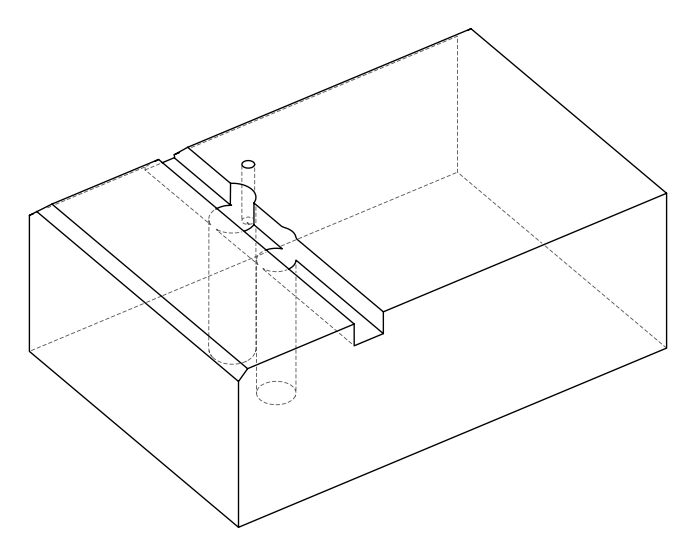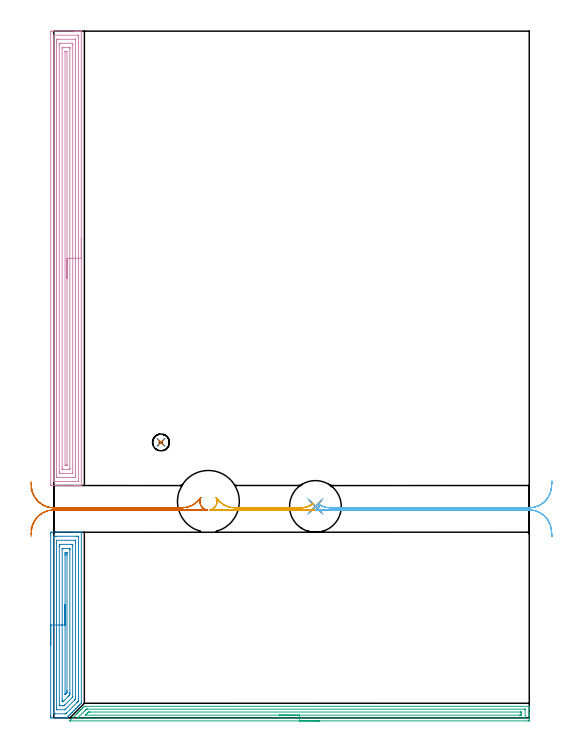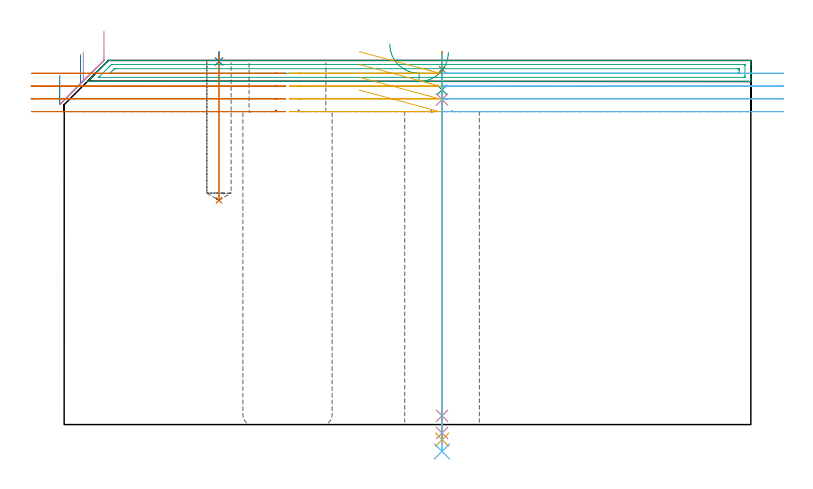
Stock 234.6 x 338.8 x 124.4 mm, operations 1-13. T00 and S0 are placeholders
(PLAN: 14 operations, 8 tool changes, 33.7 min)
(1 SPOT_DRILL | STEP1HOLE | NXT0321_9005460120000 | 0.05 min | 182 mm3)
(2 SPOT_DRILL_1 | STEP1POCKET | NXT0321_9005460120000 | 0.03 min | 0 mm3)
(3 DRILL_BLIND_HOLE_INTO_CENTER | STEP1HOLE | NXT0301_038 | 0.05 min | 245 mm3)
(4 GUN_DRILL_THROUGH_HOLE | STEP1HOLE | UGT0307_002 | 0.57 min | 3230 mm3)
(5 SPADE_DRILL_TO_ENLARGE_THROUGH_HOLE | STEP1HOLE | UGT0306_007 | 0.53 min | 22906 mm3)
(6 DRILL_TO_ENLARGE_THROUGH_HOLE | STEP1HOLE | UGT0301_386 | 0.54 min | 36922 mm3)
(7 DRILL_BLIND_HOLE_INTO_CENTER_1 | STEP1POCKET | UGT0301_200 | 0.2 min | 2483 mm3)
(8 AREA_MILL | FG_CHAMFER_SURFACE | UGT0205_001 | 4.54 min | 11266 mm3)
(9 AREA_MILL_1 | FG_CHAMFER_SURFACE_1 | UGT0205_001 | 5.55 min | 5753 mm3)
(10 AREA_MILL_2 | FG_CHAMFER_SURFACE_2 | UGT0205_001 | 10.99 min | 26388 mm3)
(11 MILL_RECTANGULAR_SLOT | SLOT_RECTANGULAR | UGT0201_105 | Follow Part, ap 5.5, ae 75% | 1.36 min | 21506 mm3)
(12 MILL_RECTANGULAR_SLOT_1 | SLOT_RECTANGULAR_1 | UGT0201_105 | Follow Part, ap 5.5, ae 75% | 2.08 min | 38231 mm3)
(13 MILL_RECTANGULAR_SLOT_2 | SLOT_RECTANGULAR_2 | UGT0201_105 | Follow Part, ap 5.5, ae 75% | 1.6 min | 26421 mm3)
(14 MILL_THROUGH_HOLE_FROM_SOLID_MATERIAL | STEP1HOLE_1 | NXT0201_007 | Circular | 5.58 min | 78333 mm3)
(TOOL NXT0321_9005460120000 | NC Spot Drill, 142deg, 12mm, Carbide, Uncoated | D12 PA142 FL30 Z2)
(TOOL NXT0301_038 | Carbide Drill 6.7mm [860.1-0670-034A1-MM 2214] | D6.7 PA140 FL53 Z2)
(TOOL UGT0307_002 | Gun Drill 6 mm | D6 PA130 FL24 Z1)
(TOOL UGT0306_007 | Spade Drill 16.5mm | D16.5 PA132 FL10 Z2)
(TOOL UGT0301_386 | Twist Drill 25.5 mm | D25.5 PA118 FL165 Z2)
(TOOL UGT0301_200 | Twist Drill 8.3 mm | D8.3 PA118 FL72 Z2)
(TOOL UGT0205_001 | Chamfer Mill 20 x 3 x 45 deg. | D20 FL50 Z2)
(TOOL UGT0201_105 | End Mill 22 mm | D22 FL25 Z2)
(TOOL NXT0201_007 | ENDMILL 25mm [R216.25-25050GCK54P 1620] | D25 R3 FL54 Z5)
(OP 1 SPOT_DRILL)
G17 G21 G94 G90
T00 M6
G54
G17 G0 G90 X129.1 Y104.3 S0 M3
G43 Z134.4 H0
G94 G81 G98 Z121.4 F250. R127.4
G80
M5
M2
(OP 2 SPOT_DRILL_1)
G17 G21 G94 G90
T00 M6
G54
G17 G0 G90 X52.9 Y135.9 S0 M3
G43 Z134.4 H0
G94 G81 G98 Z124.043 F250. R127.4
G80
M5
M2
(OP 3 DRILL_BLIND_HOLE_INTO_CENTER)
G17 G21 G94 G90
T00 M6
G54
G17 G0 G90 X129.1 Y104.3 S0 M3
G43 Z134.4 H1
G94 G81 G98 Z114.35 F250. R126.4
G80
M5
M2
(OP 4 GUN_DRILL_THROUGH_HOLE)
G17 G21 G94 G90
T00 M6
G54
G17 G0 G90 X129.1 Y104.3 M8
G43 Z134.4 H0
Z121.562
S716 M3
G94 G1 Z111.043 F125. M26
G4 X.084
Z3. F250.
G4 X.084
Z-2.899 F125.
G4 X.084
M5
M9
G0 Z121.562
Z134.4
M2
(OP 5 SPADE_DRILL_TO_ENLARGE_THROUGH_HOLE)
G17 G21 G94 G90
T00 M6
G54
G17 G0 G90 X129.1 Y104.3 S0 M3
G43 Z134.4 H0
G94 G73 G98 Z-5.173 F250. Q16.197 R126.4
G80
M5
M2
(OP 6 DRILL_TO_ENLARGE_THROUGH_HOLE)
G17 G21 G94 G90
T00 M6
G54
G17 G0 G90 X129.1 Y104.3 S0 M3
G43 Z134.4 H0
G94 G73 G98 Z-9.161 F250. Q22.26 R126.4
G80
M5
M2
(OP 7 DRILL_BLIND_HOLE_INTO_CENTER_1)
G17 G21 G94 G90
T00 M6
G54
G17 G0 G90 X52.9 Y135.9 S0 M3
G43 Z134.4 H0
G94 G81 G98 Z76.6 F250. R126.4
G80
M5
M2
(OP 8 AREA_MILL)
G17 G21 G94 G90
T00 M6
G54
G17 G0 G90 X-1.5 Y35.8 S1061 M3
G43 Z134.4 H0
Z119.3
G94 G1 Y35.838 Z118.428 F250.
Y35.952 Z117.564
Y36.141 Z116.712
Y36.403 Z115.88
Y36.737 Z115.074
Y37.14 Z114.3
Y37.608 Z113.564
Y38.14 Z112.872
Y38.729 Z112.229
Y39.372 Z111.64
Y40.064 Z111.108
Y40.8 Z110.64
Y41.574 Z110.237
Y42.38 Z109.903
Y43.212 Z109.641
Y44.064 Z109.452
Y44.928 Z109.338
Y45.8 Z109.3
Y90.56
X-1.499 Y90.967 Z109.301
X-1.495 Y91.45 Z109.303
X-1.492 Y91.591 Z109.306
X-1.019 Y91.595 Z109.779
X-0.394 Y91.6 Z110.404
X10.468 Z121.263
X11.869 Z122.665
X12.235 Z123.03
X12.968 Z123.768
X13.201 Z124.
X13.584 Y91.593 Z124.375
X13.597 Y91.591 Z124.388
X13.6 Y91.414 Z124.4
Y7.788
X13.597 Y7.204 Z124.385
X13.563 Y7.163 Z124.363
X12.78 Y6.38 Z123.58
X12.53 Y6.128 Z123.326
X12.401 Y5.999 Z123.198
X11.918 Y5.518 Z122.718
X11.646 Y5.244 Z122.442
X11.06 Y4.66 Z121.86
X10.762 Y4.36 Z121.558
X10.163 Y3.763 Z120.963
X9.879 Y3.476 Z120.674
X9.203 Y2.803 Z120.003
X8.823 Y2.422 Z119.62
X8.274 Y1.874 Z119.074
X7.929 Y1.527 Z118.725
X7.346 Y0.946 Z118.146
X6.492 Y0.093 Z117.29
X6.407 Y0.01 Z117.203
X6.125 Y0. Z116.925
X5.899 Z116.699
X5.166 Z115.961
X3.916 Z114.713
X2.582 Z113.378
X-1.019 Y0.001 Z109.779
X-1.238 Y0.004 Z109.56
X-1.492 Y0.009 Z109.306
X-1.495 Y0.151 Z109.303
X-1.499 Y0.633 Z109.301
X-1.5 Y1.12 Z109.3
Y45.8
X-0.086 Z110.714
X-0.085 Y89.128 Z110.715
Y89.178
X-0.077 Y89.59 Z110.723
X0.334 Y89.598 Z111.134
X0.748 Y89.599 Z111.548
X1.216 Y89.6 Z112.016
X11.351 Y89.599 Z122.151
X11.821 Y89.597 Z122.621
X12.067 Y89.59 Z122.867
X12.179 Y89.572 Z122.979
X12.185 Y89.229 Z122.985
Y89.178
Y8.682
X12.179 Y8.265 Z122.979
X11.982 Y8.044 Z122.782
X11.737 Y7.788 Z122.537
X11.544 Y7.593 Z122.344
X11.351 Y7.401 Z122.151
X6.372 Y2.422 Z117.172
X6.208 Y2.262 Z117.008
X6.05 Y2.111 Z116.85
X5.931 Y2.01 Z116.731
X5.816 Y2.006 Z116.616
X5.582 Y2.001 Z116.382
X0.748 Z111.548
X0.279 Y2.003 Z111.079
X0.033 Y2.01 Z110.833
X-0.079 Y2.028 Z110.721
X-0.085 Y2.371 Z110.715
Y2.422
X-0.086 Y45.8 Z110.714
X1.328 Z112.128
X1.329 Y87.39 Z112.129
X1.331 Y87.543 Z112.131
X1.334 Y87.58 Z112.134
X1.335 Y87.59 Z112.135
X1.356 Y87.593 Z112.156
X1.426 Y87.599 Z112.226
X6.284 Y87.6 Z117.084
X10.26 Z121.06
X10.468 Y87.599 Z121.268
X10.676 Y87.597 Z121.476
X10.735 Y87.594 Z121.535
X10.765 Y87.59 Z121.565
X10.767 Y87.573 Z121.567
X10.77 Y87.492 Z121.57
X10.771 Y87.39 Z121.571
Y87.082
Y10.165
X10.767 Y9.577 Z121.567
X10.765 Y9.276 Z121.565
X10.468 Y8.97 Z121.268
X10.326 Y8.826 Z121.126
X5.882 Y4.381 Z116.682
X5.71 Y4.21 Z116.51
X5.525 Y4.035 Z116.325
X5.497 Y4.01 Z116.297
X5.443 Y4.005 Z116.243
X5.373 Y4.001 Z116.173
X1.632 Z112.432
X1.424 Y4.003 Z112.224
X1.365 Y4.007 Z112.165
X1.335 Y4.01 Z112.135
X1.333 Y4.027 Z112.133
X1.33 Y4.108 Z112.13
X1.329 Y4.21 Z112.129
Y4.518
X1.328 Y45.8 Z112.128
X2.743 Z113.543
Y84.706
X2.746 Y85.368 Z113.546
X2.75 Y85.583 Z113.55
X2.958 Y85.59 Z113.758
X3.399 Y85.6 Z114.199
X8.701 Z119.501
X9.142 Y85.592 Z119.942
X9.35 Y85.585 Z120.15
X9.353 Y85.464 Z120.153
X9.357 Y84.937 Z120.157
X9.356 Y10.702 Z120.156
X9.354 Y10.471 Z120.154
X9.35 Y10.31 Z120.15
X9.245 Y10.199 Z120.045
X9.108 Y10.058 Z119.908
X5.553 Y6.502 Z116.353
X5.166 Y6.116 Z115.966
X5.107 Y6.06 Z115.907
X5.051 Y6.012 Z115.851
X4.945 Y6.007 Z115.745
X4.724 Y6.002 Z115.524
X4.283 Y6. Z115.083
X3.399 Z114.199
X2.958 Y6.008 Z113.758
X2.75 Y6.015 Z113.55
X2.747 Y6.136 Z113.547
X2.743 Y6.663 Z113.543
Y45.8
X4.157 Z114.957
Y83.045
X4.164 Y83.588 Z114.964
X4.199 Y83.592 Z114.999
X4.283 Y83.596 Z115.083
X4.493 Y83.599 Z115.293
X7.143 Y83.6 Z117.943
X7.817 Y83.596 Z118.617
X7.913 Y83.593 Z118.713
X7.935 Y83.591 Z118.735
X7.938 Y83.47 Z118.738
X7.941 Y83.3 Z118.741
X7.943 Y83.045 Z118.743
Y82.918
Y12.26
X7.942 Y12.133 Z118.742
X7.936 Y11.366 Z118.736
X7.886 Y11.296 Z118.686
X7.817 Y11.222 Z118.617
X7.446 Y10.846 Z118.246
X7.073 Y10.471 Z117.873
X5.225 Y8.623 Z116.025
X5.166 Y8.565 Z115.966
X4.777 Y8.182 Z115.577
X4.612 Y8.022 Z115.412
X4.283 Y8.009 Z115.083
X4.187 Y8.008 Z114.987
X4.165 Y8.01 Z114.965
X4.162 Y8.13 Z114.962
X4.159 Y8.3 Z114.959
X4.157 Y8.81 Z114.957
Y45.8
X5.571 Z116.371
X5.572 Y80.234 Z116.372
X5.574 Y80.716 Z116.374
X5.578 Y81.129 Z116.378
X5.591 Y81.593 Z116.391
X6.05 Y81.596 Z116.85
X6.473 Y81.595 Z117.273
X6.521 Y81.59 Z117.321
X6.523 Y81.544 Z117.323
X6.527 Y81.129 Z117.327
X6.529 Y80.644 Z117.329
Y80.234
Y13.564
X6.528 Y13.154 Z117.328
X6.525 Y12.673 Z117.325
X6.522 Y12.466 Z117.322
X6.511 Y12.371 Z117.311
X6.408 Y12.26 Z117.208
X6.23 Y12.078 Z117.03
X6.05 Y11.898 Z116.85
X5.784 Y11.635 Z116.584
X5.626 Y11.483 Z116.426
X5.578 Y11.439 Z116.378
X5.575 Y11.519 Z116.375
X5.572 Y11.603 Z116.372
X5.571 Y11.663 Z116.371
Y11.85
Y45.8
Y46.672 Z116.409
Y47.536 Z116.523
Y48.388 Z116.712
Y49.22 Z116.974
Y50.026 Z117.308
Y50.8 Z117.711
Y51.536 Z118.18
Y52.228 Z118.711
Y52.871 Z119.3
Y53.46 Z119.943
Y53.992 Z120.635
Y54.46 Z121.371
Y54.863 Z122.145
Y55.197 Z122.951
Y55.459 Z123.783
Y55.648 Z124.635
Y55.762 Z125.5
Y55.8 Z126.371
G0 Z134.4
M5
M2
(OP 9 AREA_MILL_1)
G17 G21 G94 G90
T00 M6
G54
G17 G0 G90 X131.25 Y-1.5 S1061 M3
G43 Z134.4 H0
Z127.2
G94 G1 X131.212 Z126.328 F250.
X131.098 Z125.464
X130.909 Z124.612
X130.647 Z123.78
X130.313 Z122.974
X129.91 Z122.2
X129.442 Z121.464
X128.911 Z120.772
X128.321 Z120.129
X127.678 Z119.54
X126.986 Z119.008
X126.25 Z118.54
X125.476 Z118.137
X124.67 Z117.803
X123.838 Z117.541
X122.987 Z117.352
X122.122 Z117.238
X121.25 Z117.2
X8.045 Y-1.499 Z117.201
X8.016 Y-1.498
X7.917 Y-1.491 Z117.206
X7.963 Y-1.44 Z117.258
X8.045 Y-1.355 Z117.343
X9.101 Y-0.299 Z118.401
X11.057 Y1.657 Z120.355
X11.165 Y1.767 Z120.463
X11.496 Y2.096 Z120.796
X11.72 Y2.32 Z121.02
X11.942 Y2.543 Z121.241
X12.056 Y2.658 Z121.354
X12.407 Y3.007 Z121.707
X12.593 Y3.193 Z121.892
X12.827 Y3.428 Z122.126
X12.948 Y3.549 Z122.245
X13.318 Y3.918 Z122.618
X13.466 Y4.066 Z122.765
X14.005 Y4.608 Z123.302
X14.285 Y4.885 Z123.584
X14.338 Y4.938 Z123.638
X15.049 Y5.649 Z124.347
X15.105 Y5.7 Z124.382
X15.622 Z124.4
X234.455
X234.591 Y5.697 Z124.388
X234.593 Y5.682 Z124.373
X234.6 Y5.374 Z124.073
Y4.888 Z123.587
Y4.313 Z123.008
Y2.255 Z120.952
Y1.657 Z120.352
Y1.071 Z119.767
Y-0.699 Z117.997
X234.597 Y-0.998 Z117.699
X234.592 Y-1.491 Z117.205
X234.51 Y-1.494 Z117.203
X234.01 Y-1.5 Z117.2
X121.25
Y-0.086 Z118.614
X12.029
X11.871 Y-0.082 Z118.618
X11.794 Y-0.079 Z118.621
X11.783 Y-0.076 Z118.624
X11.788 Y-0.069 Z118.631
X11.815 Y-0.038 Z118.662
X11.896 Y0.046 Z118.746
X11.98 Y0.131 Z118.831
X15.277 Y3.428 Z122.128
X15.622 Y3.772 Z122.472
X15.895 Y4.041 Z122.741
X16.106 Y4.246 Z122.946
X16.14 Y4.279 Z122.979
X16.19 Y4.281 Z122.981
X16.297 Y4.283 Z122.983
X16.513 Y4.286 Z122.986
X16.54
X232.254
X232.447 Y4.284 Z122.984
X232.542 Y4.281 Z122.981
X232.583 Y4.279 Z122.979
X232.59 Y4.253 Z122.953
X232.594 Y4.164 Z122.864
X232.599 Y3.943 Z122.643
Y0.403 Z119.103
X232.593 Y0.031 Z118.731
X232.59 Y-0.069 Z118.631
X232.549 Y-0.079 Z118.621
X232.2 Y-0.086 Z118.614
X121.25
Y1.328 Z120.028
X15.84 Y1.329 Z120.029
X15.768 Y1.331 Z120.031
X15.649 Y1.335 Z120.035
X15.729 Y1.423 Z120.123
X15.791 Y1.489 Z120.189
X16.513 Y2.214 Z120.914
X16.678 Y2.379 Z121.079
X16.843 Y2.543 Z121.243
X17.127 Y2.819 Z121.519
X17.168 Y2.857 Z121.557
X17.24 Y2.864 Z121.564
X17.404 Y2.867 Z121.567
X17.965 Y2.871 Z121.571
X230.113
X230.444 Y2.869 Z121.569
X230.554 Y2.867 Z121.567
X230.585 Y2.865 Z121.565
X230.591 Y2.8 Z121.5
X230.597 Y2.697 Z121.397
X230.599 Y2.543 Z121.243
X230.6 Y2.388 Z121.088
X230.599 Y1.657 Z120.357
X230.598 Y1.504 Z120.204
X230.59 Y1.349 Z120.049
X230.582 Y1.335 Z120.035
X230.567 Y1.332 Z120.032
X230.527 Y1.33 Z120.03
X230.444 Y1.329 Z120.029
X229.884 Y1.328 Z120.028
X121.25
X120.379 Z120.067
X119.514 Z120.18
X118.662 Z120.369
X117.83 Z120.632
X117.024 Z120.965
X116.25 Z121.368
X115.514 Z121.837
X114.822 Z122.368
X114.179 Z122.957
X113.59 Z123.601
X113.059 Z124.293
X112.59 Z125.028
X112.187 Z125.802
X111.853 Z126.608
X111.591 Z127.44
X111.402 Z128.292
X111.288 Z129.157
X111.25 Z130.028
G0 Z134.4
M5
M2
(OP 10 AREA_MILL_2)
G17 G21 G94 G90
T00 M6
G54
G17 G0 G90 X13.6 Y236.7 S1061 M3
G43 Z134.4 H0
G94 G1 Y236.662 Z133.528 F250.
Y236.548 Z132.663
Y236.359 Z131.812
Y236.097 Z130.98
Y235.763 Z130.174
Y235.36 Z129.4
Y234.891 Z128.664
Y234.36 Z127.972
Y233.771 Z127.329
Y233.128 Z126.739
Y232.436 Z126.208
Y231.7 Z125.74
Y230.926 Z125.337
Y230.12 Z125.003
Y229.288 Z124.741
Y228.436 Z124.552
Y227.572 Z124.438
Y226.7 Z124.4
Y114.753
X13.597 Y114.609 Z124.388
X13.587 Y114.607 Z124.378
X13.269 Y114.6 Z124.068
X12.842 Z123.641
X12.235 Z123.03
X11.048 Z121.845
X10.468 Z121.262
X2.516 Z113.313
X-0.425 Z110.372
X-1.019 Y114.601 Z109.778
X-1.238 Y114.603 Z109.559
X-1.491 Y114.609 Z109.306
X-1.495 Y114.719 Z109.303
X-1.499 Y115.199 Z109.301
X-1.5 Y115.685 Z109.3
Y338.201
X-1.496 Y338.611 Z109.302
X-1.492 Y338.79 Z109.306
X-1.309 Y338.8 Z109.488
X9.874 Z120.669
X10.468 Z121.262
X11.048 Z121.845
X11.351 Z122.148
X11.932 Z122.728
X12.235 Z123.03
X12.842 Z123.641
X13.119 Z123.918
X13.27 Z124.069
X13.587 Y338.793 Z124.378
X13.597 Y338.791 Z124.388
X13.6 Y338.647 Z124.4
Y226.7
X12.186 Z122.986
X12.185 Y116.773 Z122.985
X12.183 Y116.668 Z122.983
X12.179 Y116.624 Z122.979
X12.11 Y116.61 Z122.91
X11.73 Y116.601 Z122.53
X0.244 Y116.6 Z111.044
X0.027 Y116.604 Z110.827
X-0.07 Y116.61 Z110.73
X-0.085 Y116.932 Z110.715
Y116.983
X-0.086 Y117.825 Z110.714
X-0.085 Y336.627 Z110.715
X-0.083 Y336.732 Z110.717
X-0.079 Y336.776 Z110.721
X-0.01 Y336.79 Z110.79
X0.37 Y336.799 Z111.17
X11.856 Y336.8 Z122.656
X12.073 Y336.796 Z122.873
X12.17 Y336.79 Z122.97
X12.185 Y336.468 Z122.985
Y336.417
X12.186 Y335.575 Z122.986
Y226.7
X10.771 Z121.571
Y119.659
X10.77 Y119.354 Z121.57
X10.766 Y118.767 Z121.566
X10.765 Y118.623 Z121.565
X10.626 Y118.608 Z121.426
X10.468 Y118.604 Z121.268
X9.75 Y118.6 Z120.55
X9.584 Z120.384
X1.632 Y118.601 Z112.432
X1.467 Y118.605 Z112.267
X1.357 Y118.61 Z112.157
X1.334 Y118.615 Z112.134
X1.333 Y118.629 Z112.133
X1.331 Y118.665 Z112.131
X1.329 Y118.767 Z112.129
Y333.741
Y334.046
X1.334 Y334.633 Z112.134
X1.335 Y334.777 Z112.135
X1.474 Y334.792 Z112.274
X1.632 Y334.796 Z112.432
X2.35 Y334.8 Z113.15
X2.516 Z113.316
X10.468 Y334.799 Z121.268
X10.633 Y334.795 Z121.433
X10.743 Y334.79 Z121.543
X10.766 Y334.785 Z121.566
X10.767 Y334.771 Z121.567
X10.769 Y334.735 Z121.569
X10.771 Y334.633 Z121.571
Y226.7
X9.357 Z120.157
Y121.443
X9.356 Y120.781 Z120.156
X9.354 Y120.686 Z120.154
X9.35 Y120.63 Z120.15
X9.347 Y120.61 Z120.147
X9.327 Y120.608 Z120.127
X9.118 Y120.604 Z119.918
X8.701 Y120.6 Z119.501
X8.652 Z119.452
X3.351 Z114.151
X2.97 Y120.606 Z113.77
X2.78 Y120.61 Z113.58
X2.749 Y120.619 Z113.549
X2.747 Y120.651 Z113.547
X2.745 Y120.703 Z113.545
X2.743 Y121.214 Z113.543
Y121.443
Y331.957
X2.744 Y332.619 Z113.544
X2.746 Y332.714 Z113.546
X2.75 Y332.771 Z113.55
X2.752 Y332.79 Z113.552
X2.773 Y332.792 Z113.573
X2.982 Y332.796 Z113.782
X3.399 Y332.8 Z114.199
X3.448 Z114.248
X8.749 Z119.549
X9.13 Y332.794 Z119.93
X9.32 Y332.79 Z120.12
X9.351 Y332.781 Z120.151
X9.353 Y332.749 Z120.153
X9.355 Y332.697 Z120.155
X9.357 Y332.186 Z120.157
Y331.957
Y226.7
X7.943 Z118.743
Y123.101
X7.941 Y122.973 Z118.741
X7.936 Y122.719 Z118.736
X7.927 Y122.609 Z118.727
X7.894 Y122.606 Z118.694
X7.817 Y122.603 Z118.617
X7.554 Y122.6 Z118.354
X4.904 Z115.704
X4.283 Y122.603 Z115.083
X4.194 Y122.607 Z114.994
X4.171 Y122.609 Z114.971
X4.164 Y122.619 Z114.964
X4.162 Y122.677 Z114.962
X4.159 Y122.846 Z114.959
X4.157 Y123.354 Z114.957
Y330.299
X4.159 Y330.427 Z114.959
X4.164 Y330.681 Z114.964
X4.173 Y330.791 Z114.973
X4.206 Y330.794 Z115.006
X4.283 Y330.797 Z115.083
X4.546 Y330.8 Z115.346
X7.196 Z117.996
X7.817 Y330.797 Z118.617
X7.906 Y330.793 Z118.706
X7.929 Y330.79 Z118.729
X7.936 Y330.781 Z118.736
X7.938 Y330.723 Z118.738
X7.941 Y330.554 Z118.741
X7.943 Y330.3 Z118.743
Y330.173
Y226.7
X6.529 Z117.329
X6.528 Y124.769 Z117.328
X6.527 Y124.649 Z117.327
X6.525 Y124.62 Z117.325
X6.523 Y124.612 Z117.323
X6.514 Y124.609 Z117.314
X6.455 Y124.602 Z117.255
X6.05 Y124.601 Z116.85
X5.573 Y124.6 Z116.373
X5.572 Y124.602 Z116.372
X5.571 Y328.631 Z116.371
X5.573 Y328.751 Z116.373
X5.575 Y328.78 Z116.375
X5.577 Y328.788 Z116.377
X5.586 Y328.791 Z116.386
X5.645 Y328.798 Z116.445
X6.05 Y328.799 Z116.85
X6.527 Y328.8 Z117.327
X6.528 Y328.798 Z117.328
X6.529 Y226.7 Z117.329
Y225.828 Z117.367
Y224.963 Z117.481
Y224.112 Z117.67
Y223.28 Z117.932
Y222.474 Z118.266
Y221.7 Z118.669
Y220.964 Z119.137
Y220.272 Z119.668
Y219.629 Z120.258
Y219.04 Z120.901
Y218.508 Z121.593
Y218.04 Z122.329
Y217.637 Z123.103
Y217.303 Z123.909
Y217.041 Z124.741
Y216.852 Z125.592
Y216.738 Z126.457
Y216.7 Z127.329
G0 Z134.4
M5
M2
(OP 11 MILL_RECTANGULAR_SLOT)
G17 G21 G94 G90
T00 M6
G54
G17 G0 G90 X100.822 Y103.6 S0 M3
G43 Z134.4 H0
Z127.4
G94 G1 X121.585 Z121.836 F250.
X121.917 Z121.748
X122.786 Y103.661 Z121.514
X123.647 Y103.79 Z121.281
X124.496 Y103.987 Z121.047
X125.326 Y104.25 Z120.814
X126.133 Y104.579 Z120.581
X126.911 Y104.97 Z120.347
X127.656 Y105.421 Z120.114
X127.927 Y105.612 Z120.025
G2 X121.585 Y103.6 R11. F500.
G1 X89.404
G2 X80.081 Y108.762 R11.
G1 X80.072 Y108.758
G2 X76.933 Y102.597 R4.25
G1 X128.46 Y102.6
X128.759 Y102.573
G0 Z134.4
X100.822 Y103.6
Z123.025
G1 X121.585 Z117.461 F250.
X121.917 Z117.373
X122.786 Y103.661 Z117.139
X123.647 Y103.79 Z116.906
X124.496 Y103.987 Z116.672
X125.326 Y104.25 Z116.439
X126.133 Y104.579 Z116.206
X126.911 Y104.97 Z115.972
X127.656 Y105.421 Z115.739
X127.927 Y105.612 Z115.65
G2 X121.585 Y103.6 R11. F500.
G1 X89.404
G2 X80.081 Y108.762 R11.
G1 X80.072 Y108.758
G2 X76.933 Y102.597 R4.25
G1 X128.46 Y102.6
X128.759 Y102.573
G0 Z134.4
X100.822 Y103.6
Z118.65
G1 X121.917 Z112.998 F250.
X122.786 Y103.661 Z112.764
X123.647 Y103.79 Z112.531
X124.496 Y103.987 Z112.297
X125.326 Y104.25 Z112.064
X126.133 Y104.579 Z111.831
X126.911 Y104.97 Z111.597
X127.656 Y105.421 Z111.364
X127.927 Y105.612 Z111.275
G2 X121.585 Y103.6 R11. F500.
G1 X89.404
G2 X80.081 Y108.762 R11.
G1 X80.072 Y108.758
G2 X76.933 Y102.597 R4.25
G1 X128.46 Y102.6
X128.759 Y102.573
G0 Z134.4
X100.822 Y103.6
Z114.275
G1 X121.917 Z108.623 F250.
X122.786 Y103.661 Z108.389
X123.647 Y103.79 Z108.156
X124.496 Y103.987 Z107.922
X125.326 Y104.25 Z107.689
X126.133 Y104.579 Z107.456
X126.911 Y104.97 Z107.222
X127.656 Y105.421 Z106.989
X127.927 Y105.612 Z106.9
G2 X121.585 Y103.6 R11. F500.
G1 X89.404
G2 X80.081 Y108.762 R11.
G1 X80.072 Y108.758
G2 X76.933 Y102.597 R4.25
G1 X128.46 Y102.6
X128.759 Y102.573
G0 Z134.4
M5
M2
(OP 12 MILL_RECTANGULAR_SLOT_1)
G17 G21 G94 G90
T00 M6
G54
G17 G0 G90 X245.791 Y116.78 S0 M3
G43 Z134.4 H0
Z120.025
G94 G1 X245.57 Y113.788 F250.
G2 X234.6 Y103.6 R11. F500.
G1 X136.615
G2 X130.273 Y105.612 R11.
G1 X130.266 Y105.605
G2 X129.44 Y102.583 R1.75
G1 X129.441 Y102.573
X129.74 Y102.6
X234.6
G2 X245.57 Y92.412 R11.
G1 X245.791 Y89.42 F250.
G0 Y116.78 Z115.65
G1 X245.57 Y113.788
G2 X234.6 Y103.6 R11. F500.
G1 X136.615
G2 X130.273 Y105.612 R11.
G1 X130.266 Y105.605
G2 X129.44 Y102.583 R1.75
G1 X129.441 Y102.573
X129.74 Y102.6
X234.6
G2 X245.57 Y92.412 R11.
G1 X245.791 Y89.42 F250.
G0 Y116.78 Z111.275
G1 X245.57 Y113.788
G2 X234.6 Y103.6 R11. F500.
G1 X136.615
G2 X130.273 Y105.612 R11.
G1 X130.266 Y105.605
G2 X129.44 Y102.583 R1.75
G1 X129.441 Y102.573
X129.74 Y102.6
X234.6
G2 X245.57 Y92.412 R11.
G1 X245.791 Y89.42 F250.
G0 Y116.78 Z106.9
G1 X245.57 Y113.788
G2 X234.6 Y103.6 R11. F500.
G1 X136.615
G2 X130.273 Y105.612 R11.
G1 X130.266 Y105.605
G2 X129.44 Y102.583 R1.75
G1 X129.441 Y102.573
X129.74 Y102.6
X234.6
G2 X245.57 Y92.412 R11.
G1 X245.791 Y89.42 F250.
G0 Z134.4
M5
M2
(OP 13 MILL_RECTANGULAR_SLOT_2)
G17 G21 G94 G90
T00 M6
G54
G17 G0 G90 X-11.162 Y93.928 S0 M3
G43 Z134.4 H0
Z120.025
G94 G1 X-9.798 Y96.6 F250.
G2 X0. Y102.6 R11. F500.
G1 X75.512
X75.665 Y102.588
X75.667 Y102.597
G2 X72.528 Y108.758 R4.25
G1 X72.519 Y108.762
G2 X63.196 Y103.6 R11.
G1 X0.
G2 X-9.798 Y109.6 R11.
G1 X-11.162 Y112.272 F250.
G0 X-11.349 Y92.695 Z115.65
G1 X-10.285 Y95.5
G2 X0. Y102.6 R11. F500.
G1 X75.512
X75.665 Y102.588
X75.667 Y102.597
G2 X72.528 Y108.758 R4.25
G1 X72.519 Y108.762
G2 X63.196 Y103.6 R11.
G1 X0.
G2 X-10.286 Y110.702 R11.
G1 X-11.349 Y113.508 F250.
G0 X-11.329 Y90.31 Z111.275
G1 X-10.872 Y93.275
G2 X0. Y102.6 R11. F500.
G1 X75.512
X75.665 Y102.588
X75.667 Y102.597
G2 X72.528 Y108.758 R4.25
G1 X72.519 Y108.762
G2 X63.196 Y103.6 R11.
G1 X0.
G2 X-10.869 Y112.909 R11.
G1 X-11.33 Y115.873 F250.
G0 X-11.191 Y89.42 Z106.9
G1 X-10.97 Y92.412
G2 X0. Y102.6 R11. F500.
G1 X75.512
X75.665 Y102.588
X75.667 Y102.597
G2 X72.528 Y108.758 R4.25
G1 X72.519 Y108.762
G2 X63.196 Y103.6 R11.
G1 X0.
G2 X-10.97 Y113.788 R11.
G1 X-11.191 Y116.78 F250.
G0 Z134.4
M5
M2
